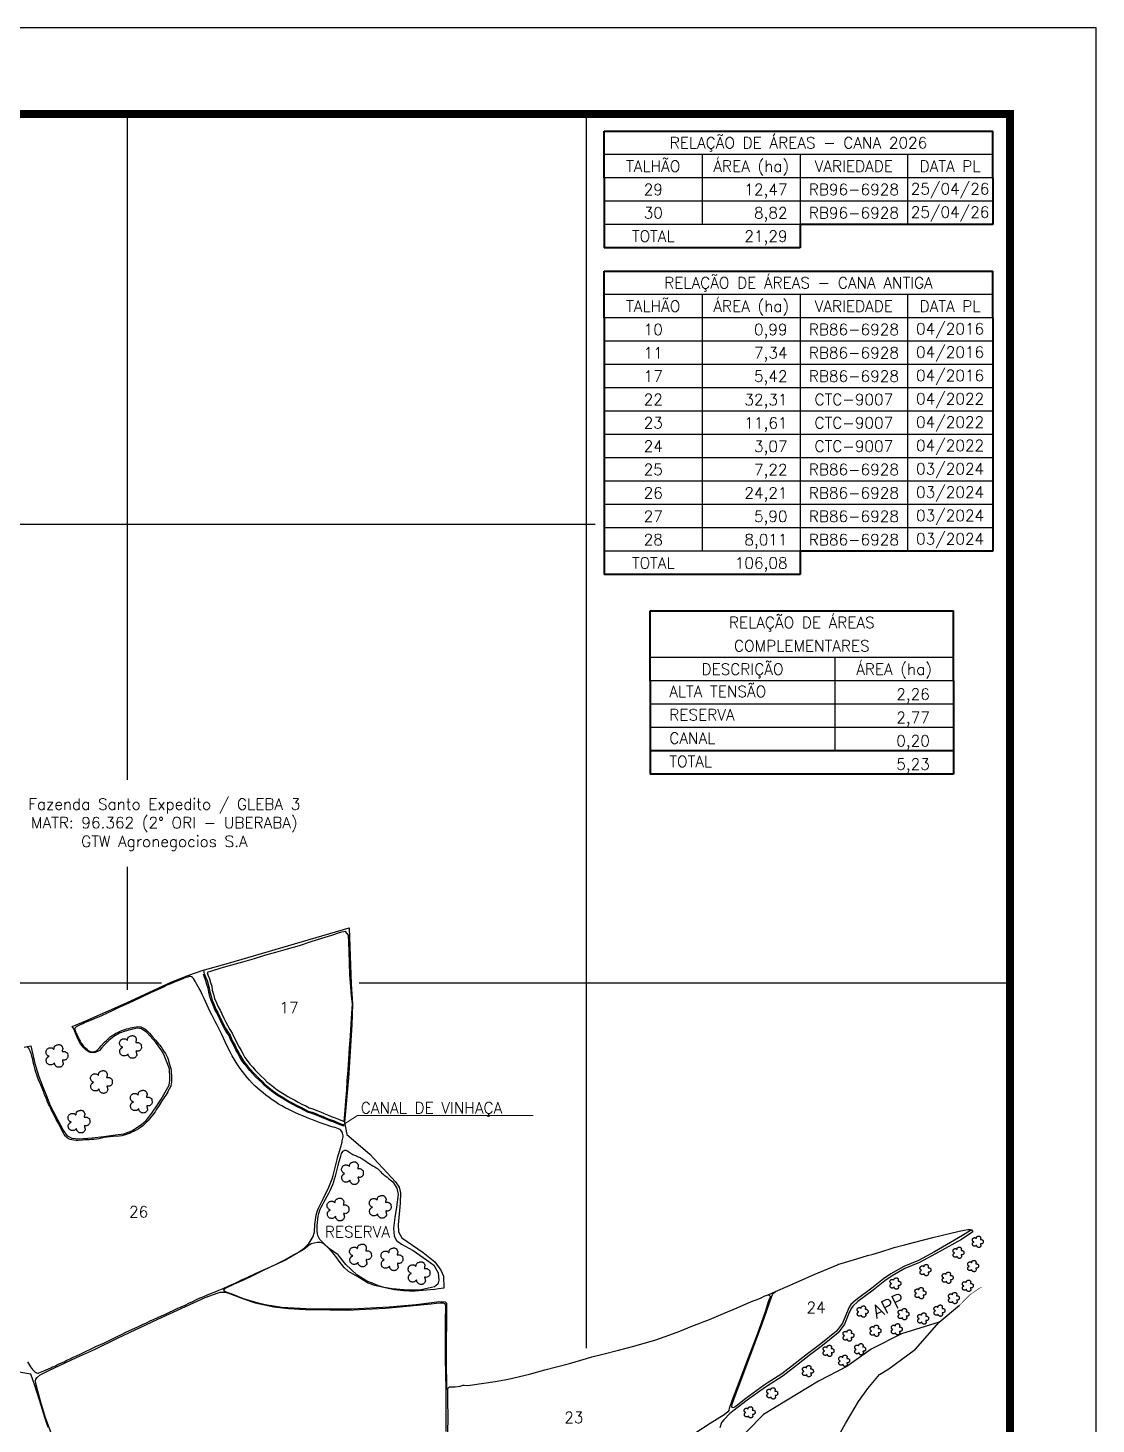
# Model space of a CAD drawing. Extents: x 736138 to 739288, y 7810010 to 7814465.
# Drawn here: x 737426 to 739288, y 7812031 to 7814465 of the extents above; entities that cross this region are included whole.
import ezdxf
from ezdxf.enums import TextEntityAlignment as Align

# ---------------------------------------------------------------- set-up
doc = ezdxf.new("R2010")
doc.units = 0
doc.header["$MEASUREMENT"] = 0
doc.linetypes.add('CONTINUO', pattern=[0])
doc.linetypes.add('LIN0', pattern=[0])
doc.layers.add('0114001129', color=1, linetype='Continuous', lineweight=25)
doc.layers.add('TEXTO_DIVERSOS', color=7, linetype='Continuous', lineweight=5)
for name, color, linetype in [('0114001129017', 5, 'Continuous'), ('0114001129022', 5, 'Continuous'), ('0114001129023', 5, 'Continuous'), ('0114001129024', 5, 'Continuous'), ('0114001129026', 5, 'Continuous'), ('_SIMBOLO ARVORE', 118, 'Continuous'), ('CANAL', 7, 'Continuous'), ('CURSOS DAGUA', 174, 'Continuous'), ('MARGEM', 7, 'CONTINUO'), ('MATO', 3, 'Continuous'), ('QUADRO_DE_AREAS_CANA_2023', 7, 'Continuous'), ('QUADRO_DE_AREAS_COMPLEMENTARES', 7, 'Continuous'), ('TEXTO CONFORNTANTES', 7, 'Continuous'), ('TEXTO_NUN_TAL', 7, 'Continuous')]:
    doc.layers.add(name, color=color, linetype=linetype)
doc.styles.add('ROMANS', font='romans')
doc.styles.add('Simplex', font='simplex.shx')

# ---------------------------------------------------------------- blocks, each defined once
blk = doc.blocks.new('mato')
at = {"layer": 'MATO', "color": 94, "linetype": 'CONTINUO'}
blk.add_lwpolyline([(734601.6, 7824194.7), (734600.8, 7824194.1), (734600, 7824193.3), (734599.1, 7824192.6), (734598, 7824192.3), (734596.9, 7824192.2), (734595.8, 7824192.2), (734594.9, 7824192.4), (734594.2, 7824192.7), (734593.5, 7824193.1), (734592.9, 7824193.6), (734592.3, 7824194.1), (734591.8, 7824194.7), (734591.5, 7824195.3), (734591.3, 7824195.9), (734591.2, 7824196.6), (734591, 7824197.5), (734591, 7824198.4), (734591, 7824199.3), (734591.2, 7824200), (734591.5, 7824200.5), (734591.9, 7824201), (734592.1, 7824201.5), (734592.4, 7824201.9), (734592.8, 7824202.3), (734594.2, 7824203.2), (734594.7, 7824203.6), (734594.5, 7824203.7), (734593.5, 7824204), (734593.1, 7824204.2), (734592.7, 7824204.5), (734592.3, 7824204.9), (734591.8, 7824205.6), (734591.3, 7824206.3), (734590.9, 7824207.1), (734590.7, 7824208), (734590.6, 7824208.8), (734590.7, 7824209.7), (734590.9, 7824210.7), (734591.3, 7824211.6), (734591.7, 7824212.4), (734592, 7824212.8), (734592.3, 7824213.1), (734592.7, 7824213.4), (734593.3, 7824213.8), (734593.9, 7824214.2), (734594.6, 7824214.5), (734595.3, 7824214.7), (734596, 7824214.8), (734596.6, 7824214.8), (734597.2, 7824214.8), (734597.8, 7824214.7), (734598.2, 7824214.6), (734598.7, 7824214.4), (734599.1, 7824214.3), (734599.5, 7824214), (734600, 7824213.4), (734600.5, 7824213), (734600.9, 7824212.8), (734601.1, 7824213.4), (734601.2, 7824214.2), (734601.3, 7824215.1), (734601.4, 7824215.5), (734601.5, 7824215.8), (734602, 7824216.5), (734602.3, 7824217), (734602.7, 7824217.4), (734603.2, 7824217.6), (734603.7, 7824217.8), (734604.3, 7824218), (734605.3, 7824218.4), (734605.8, 7824218.6), (734606.3, 7824218.7), (734606.9, 7824218.8), (734607.5, 7824218.8), (734608, 7824218.8), (734608.6, 7824218.7), (734609.1, 7824218.6), (734609.5, 7824218.4), (734610, 7824218.1), (734610.4, 7824217.9), (734610.7, 7824217.6), (734611, 7824217.2), (734611.3, 7824216.8), (734611.7, 7824216.3), (734611.9, 7824215.7), (734612.2, 7824215.1), (734612.4, 7824214.6), (734612.5, 7824214), (734612.5, 7824213.3), (734612.2, 7824212.1), (734611.9, 7824210.9), (734611.7, 7824210), (734612.4, 7824209.8), (734613.2, 7824209.9), (734614.1, 7824210), (734614.7, 7824209.9), (734615.4, 7824209.8), (734616, 7824209.5), (734616.6, 7824209.1), (734617.3, 7824208.6), (734617.8, 7824208.1), (734618.2, 7824207.9), (734618.6, 7824207.5), (734618.8, 7824207), (734619, 7824205.5), (734619.1, 7824203.9), (734619.1, 7824202.4), (734618.8, 7824201.5), (734618.4, 7824200.9), (734618, 7824200.3), (734617.5, 7824199.8), (734617, 7824199.3), (734616.5, 7824199), (734615.7, 7824198.7), (734614.9, 7824198.5), (734614.1, 7824198.3), (734613.3, 7824198.6), (734612.6, 7824198.7), (734612.1, 7824198.5), (734612.3, 7824197.3), (734613.2, 7824194.3), (734613.1, 7824193.5), (734613, 7824192.9), (734612.3, 7824191.8), (734611.9, 7824191.2), (734611.4, 7824190.7), (734611, 7824190.3), (734610.6, 7824189.9), (734610.1, 7824189.6), (734609.5, 7824189.4), (734608.8, 7824189.2), (734608.2, 7824189.2), (734607.5, 7824189.1), (734606.8, 7824189.2), (734605.7, 7824189.3), (734605.3, 7824189.5), (734604.8, 7824189.7), (734604.2, 7824190.1), (734603.7, 7824190.7), (734603.2, 7824191.3), (734602.7, 7824191.7), (734602.3, 7824192.2), (734602, 7824192.7), (734601.9, 7824194.3), (734601.7, 7824195)], dxfattribs=at)

msp = doc.modelspace()

# ---------------------------------------------------------------- linework, layer by layer
at = {"color": 8}
for p, q in [((737600, 7813153.9), (737600, 7814315.2)), ((738400, 7812162.8), (738400, 7814315.2)), ((736287.8, 7813600), (738414.8, 7813600)), ((737600, 7812787.9), (737600, 7813002.6)), ((736980.2, 7812800), (737659.1, 7812800)), ((738003.6, 7812800), (739137.8, 7812800))]:
    msp.add_line(p, q, dxfattribs=at)
at = {"layer": '0114001129', "linetype": 'CONTINUO', "lineweight": -3}
for points in [[(737420, 7812688), (737431.6, 7812690.4), (737438.4, 7812659.2), (737440, 7812653.4), (737445.3, 7812636.6), (737452.5, 7812618.8), (737458.5, 7812603.1), (737465, 7812586.2), (737477.9, 7812561.6), (737487.8, 7812542.9), (737494.2, 7812534.1), (737503.1, 7812528.9), (737515.4, 7812527.8), (737538.4, 7812529.9), (737558.5, 7812532.1), (737578.9, 7812534.7), (737593.5, 7812536.6), (737607.3, 7812542), (737624.4, 7812552.8), (737632.3, 7812560.2), (737642.5, 7812572.7), (737652.4, 7812587.3), (737658.5, 7812597.3), (737672.5, 7812621.8), (737673.4, 7812630), (737673.5, 7812634.2), (737672.9, 7812650), (737667.7, 7812663.3), (737663.3, 7812674.8), (737658.8, 7812683.3), (737649.1, 7812695.9), (737633.3, 7812713.7), (737624, 7812719.8), (737616.5, 7812720.8), (737604.4, 7812718.3), (737595.9, 7812715.8), (737585.9, 7812712.1), (737576.2, 7812706.3), (737567.4, 7812699.5), (737559.4, 7812691.2), (737554.7, 7812686), (737550.9, 7812682.3), (737548.7, 7812680.7), (737543.7, 7812678.4), (737541, 7812677.9), (737535.4, 7812678.3), (737532.8, 7812679.3), (737528.1, 7812682.6), (737523.8, 7812686.6), (737517.7, 7812693.9), (737513.1, 7812702.2), (737509, 7812712.4), (737506.1, 7812719.8), (737503.5, 7812723.7), (737527.3, 7812733.6), (737598.1, 7812765.1), (737677, 7812801.7), (737707, 7812813.2), (737730, 7812821.6), (737776, 7812834.5), (737986.1, 7812895.8), (737989.9, 7812797.8), (737992.2, 7812763.5), (737990.9, 7812726.6), (737985.1, 7812634.3), (737978.3, 7812556.8), (737982, 7812535.6), (738022.2, 7812501.5), (738067.1, 7812453.2), (738073.2, 7812443.7), (738075.9, 7812433.6), (738075.2, 7812415.9), (738071.8, 7812377.9), (738072, 7812365.7), (738077.7, 7812355.6), (738115.4, 7812329.6), (738135.4, 7812313.8), (738146.2, 7812299), (738150.4, 7812288.8), (738151.3, 7812267.8), (738141.9, 7812266.7), (738135.3, 7812265.5), (738127.3, 7812264.5), (738114.7, 7812263.4), (738101.3, 7812262.4), (738091.3, 7812262.3), (738081, 7812262.8), (738065.2, 7812264.7), (738049.1, 7812268.3), (738031, 7812272.4), (738019.2, 7812276.5), (738001.2, 7812287.3), (737985.1, 7812296.9), (737977.5, 7812303.5), (737970.2, 7812312.5), (737962.8, 7812322.9), (737957.4, 7812329.8), (737948.7, 7812338.6), (737943.6, 7812343.3), (737940.2, 7812346.1), (737935, 7812347.4), (737930.3, 7812347.3), (737920.2, 7812344.8), (737915.9, 7812342.1), (737907, 7812335.2), (737902.9, 7812332.5), (737890, 7812325), (737874, 7812316), (737856.1, 7812307.5), (737837.7, 7812298.8), (737815.2, 7812288.1), (737803.2, 7812282.4), (737785.7, 7812274.3), (737770, 7812267.3), (737767.2, 7812264.2), (737771.3, 7812261.5), (737781.7, 7812257.7), (737801.4, 7812249.7), (737821.4, 7812243.9), (737839.7, 7812239.1), (737869.1, 7812234.5), (737921.8, 7812231.8), (737990.3, 7812231.3), (738055.9, 7812234.8), (738102.9, 7812239.4), (738143.7, 7812244.1), (738153.5, 7812243.5), (738155.5, 7812241.7), (738155.3, 7812141.6), (738156, 7812093.7), (738156, 7812091.4), (738158.4, 7812093), (738159, 7812094.1), (738161.3, 7812095.3), (738171, 7812095.6), (738179.6, 7812096.5), (738184.8, 7812098.2), (738186.6, 7812098.3), (738191.9, 7812097.6), (738197.3, 7812098.2), (738240.6, 7812104.8), (738263.4, 7812108.9), (738300.2, 7812117.4), (738327.2, 7812125), (738370, 7812136.5), (738400, 7812144.9), (738408.8, 7812147.6), (738428, 7812152.7), (738455.8, 7812159.6), (738482.5, 7812166.5), (738520.8, 7812177.4), (738544.9, 7812186), (738562.4, 7812192.7), (738583.5, 7812201.2), (738613.9, 7812213.1), (738638.8, 7812223.2), (738662.1, 7812233.3), (738679, 7812240.8), (738690.5, 7812245.7), (738697.2, 7812248), (738703.9, 7812251), (738710.8, 7812254), (738712.9, 7812254.9), (738714.8, 7812255.6), (738716.1, 7812256.1), (738729.4, 7812262), (738750.9, 7812270.9), (738796.4, 7812291.4), (738836.9, 7812308.4), (738839.1, 7812309.4), (738843.7, 7812310.5), (738855, 7812314.1), (738870.7, 7812319), (738889.6, 7812324.6), (738899.2, 7812326.8), (738910.8, 7812330.6), (738935.9, 7812338.5), (738953.8, 7812343.4), (739003.5, 7812355.9), (739032.6, 7812363.1), (739049.1, 7812366.9), (739057.8, 7812368.9), (739064.6, 7812370.1), (739068.2, 7812370), (739070.7, 7812369.6), (739073, 7812365.6), (739071.5, 7812364.4), (739053, 7812352.7), (739008.1, 7812327.5), (738980.2, 7812312.4), (738954.6, 7812301.7), (738932.5, 7812289.2), (738919.5, 7812280.4), (738899.5, 7812264.3), (738872.4, 7812244.1), (738863.7, 7812236.2), (738860.8, 7812232.2), (738856.3, 7812222.1), (738849.6, 7812204.6), (738838.1, 7812189.6), (738810.8, 7812167.4), (738787.6, 7812150.1), (738765.9, 7812132.9), (738742.5, 7812114.9), (738711.7, 7812095.1), (738679.7, 7812072.1), (738649.8, 7812048.8), (738639.3, 7812038.3), (738635.2, 7812033.3), (738632, 7812024.1)], [(737461.8, 7812024.5), (737456.1, 7812040.3), (737446.9, 7812070.4), (737437.8, 7812099.6), (737431.4, 7812117.6), (737382.9, 7812125.6)]]:
    msp.add_lwpolyline(points, dxfattribs=at)
at = {"layer": '0114001129017'}
msp.add_lwpolyline([(737987.4, 7812813.8), (737986.6, 7812834.7), (737985.9, 7812853.9), (737985.4, 7812870.9), (737984.9, 7812883.1), (737979.5, 7812889.5), (737970.2, 7812888), (737955.4, 7812882.8), (737937.8, 7812877.4), (737919.2, 7812871.6), (737898.9, 7812864.8), (737878.2, 7812858.8), (737857.5, 7812852.7), (737840.2, 7812848), (737820.5, 7812842.1), (737800.3, 7812836.2), (737781.1, 7812830.8), (737762.8, 7812825.4), (737746.3, 7812820.4), (737738.5, 7812818), (737739.9, 7812813.9), (737742.6, 7812807.3), (737744.5, 7812800.9), (737746.6, 7812794), (737747.6, 7812787.1), (737749.5, 7812780.1), (737751.7, 7812773), (737754.7, 7812765.4), (737757.8, 7812758.2), (737761.4, 7812752.3), (737764.3, 7812745.7), (737767.6, 7812738.7), (737771, 7812731.7), (737774.5, 7812725.1), (737778.2, 7812718.9), (737782.5, 7812712.3), (737785.1, 7812706), (737787.9, 7812700.7), (737791.2, 7812694.4), (737794.2, 7812687.9), (737797.8, 7812682.2), (737800.7, 7812676.7), (737804.6, 7812670.1), (737808.5, 7812664.4), (737813.2, 7812658.5), (737818.2, 7812652.9), (737822.6, 7812647.8), (737827.6, 7812642.5), (737832.9, 7812637.5), (737838.1, 7812632.9), (737842.9, 7812627.6), (737848.9, 7812622.8), (737854.9, 7812617.9), (737860.9, 7812613.4), (737866.9, 7812609.4), (737872.7, 7812605.8), (737879, 7812602), (737884.7, 7812598.8), (737891.2, 7812595.4), (737897.5, 7812591.9), (737903.9, 7812588.7), (737910.5, 7812585.4), (737916.4, 7812582.2), (737923, 7812580.2), (737930.1, 7812577.7), (737936, 7812575.1), (737942.6, 7812572.4), (737948.4, 7812569.8), (737954.9, 7812567.2), (737961.8, 7812564.9), (737967.6, 7812562.2), (737977.5, 7812558.3), (737979.1, 7812577.2), (737980.6, 7812594.3), (737982, 7812612.9), (737982.8, 7812629.4), (737984.2, 7812647.6), (737985.7, 7812666.9), (737987, 7812686.9), (737988.2, 7812707.4), (737989.7, 7812728.3), (737991, 7812747.3), (737991.8, 7812762.8), (737990.5, 7812776.6), (737988.8, 7812793.5)], close=True, dxfattribs=at)
at = {"layer": '0114001129022', "elevation": 606.5}
msp.add_lwpolyline([(737466.8, 7812015.1), (737456.8, 7812041.6), (737448.8, 7812068.7), (737443.7, 7812087.8), (737439.9, 7812101.6), (737439.3, 7812105.9), (737440.2, 7812109.2), (737442.2, 7812112.1), (737447.8, 7812116.3), (737462.8, 7812123.8), (737510.8, 7812146.6), (737542.2, 7812160.8), (737582.6, 7812180.3), (737652.8, 7812213.3), (737735.3, 7812251.1), (737750, 7812256.7), (737758, 7812259.7), (737761.5, 7812260.6), (737764, 7812260.8), (737766.4, 7812260.9), (737770.6, 7812260.6), (737777.5, 7812258.4), (737800.1, 7812249.3), (737822.5, 7812242.2), (737854.7, 7812235.3), (737880.4, 7812232.1), (737909.4, 7812230.2), (737952.8, 7812229.7), (737983, 7812229.4), (738003.9, 7812230.2), (738049.6, 7812232.7), (738129, 7812240.4), (738137.9, 7812241.3), (738145.1, 7812242), (738150, 7812242.2), (738152.4, 7812240.6), (738153.5, 7812238.9), (738153.8, 7812237.4), (738154.1, 7812233.4), (738153.9, 7812230), (738153.7, 7812217.2), (738153.5, 7812144.7), (738154.7, 7812092), (738154.6, 7812017.9)], dxfattribs=at)
at = {"layer": '0114001129023', "elevation": 598.5}
msp.add_lwpolyline([(738158, 7812013.1), (738158.5, 7812044.7), (738158.2, 7812069), (738158.1, 7812088.2), (738158.4, 7812093), (738159, 7812094.1), (738161.3, 7812095.3), (738171, 7812095.6), (738179.6, 7812096.5), (738184.8, 7812098.2), (738186.6, 7812098.3), (738191.9, 7812097.6), (738197.3, 7812098.2), (738240.6, 7812104.8), (738263.4, 7812108.9), (738300.2, 7812117.4), (738327.2, 7812125), (738370, 7812136.5), (738400, 7812144.9), (738408.8, 7812147.6), (738428, 7812152.7), (738455.8, 7812159.6), (738482.5, 7812166.5), (738520.8, 7812177.4), (738544.9, 7812186), (738562.4, 7812192.7), (738583.5, 7812201.2), (738613.9, 7812213.1), (738638.8, 7812223.2), (738662.1, 7812233.3), (738679, 7812240.8), (738690.5, 7812245.7), (738697.2, 7812248), (738703.9, 7812251), (738710.8, 7812254), (738712.9, 7812254.9), (738714.8, 7812255.6), (738716.1, 7812256.1), (738717.4, 7812255.9), (738718.9, 7812254.9), (738719.6, 7812253.8), (738719.6, 7812252), (738717.2, 7812245.7), (738710.9, 7812226.1), (738697.1, 7812187.1), (738681.6, 7812146), (738665.3, 7812103.2), (738652.9, 7812071.4), (738648.5, 7812058), (738647.6, 7812054.5), (738645.9, 7812051.7), (738639.9, 7812046.9), (738615.3, 7812031.5), (738590.4, 7812015.5)], dxfattribs=at)
at = {"layer": '0114001129024', "elevation": 595.6}
msp.add_lwpolyline([(739070.7, 7812369.6), (739068.8, 7812368.2), (739054.9, 7812359.2), (739006.1, 7812331), (738978.5, 7812316), (738952.8, 7812305.3), (738930.4, 7812292.6), (738917.1, 7812283.6), (738897.1, 7812267.5), (738869.8, 7812247.2), (738860.7, 7812238.9), (738857.3, 7812234.2), (738852.6, 7812223.6), (738846.1, 7812206.6), (738835.2, 7812192.4), (738808.3, 7812170.6), (738785.1, 7812153.2), (738763.4, 7812136.1), (738740.2, 7812118.1), (738714.9, 7812102.1), (738709.4, 7812098.3), (738677.3, 7812075.3), (738660.6, 7812061.9), (738658.3, 7812060.2), (738656.4, 7812059.4), (738655, 7812059.2), (738653.1, 7812060.2), (738653.1, 7812062.8), (738653.4, 7812064.4), (738654.1, 7812066.8), (738656.3, 7812073.7), (738682.4, 7812143.1), (738706.5, 7812207.1), (738722.3, 7812251.9), (738724, 7812256.3), (738725.5, 7812259.1), (738729.4, 7812262), (738750.9, 7812270.9), (738796.4, 7812291.4), (738836.9, 7812308.4), (738839.1, 7812309.4), (738843.7, 7812310.5), (738855, 7812314.1), (738870.7, 7812319), (738889.6, 7812324.6), (738899.2, 7812326.8), (738910.8, 7812330.6), (738935.9, 7812338.5), (738953.8, 7812343.4), (739003.5, 7812355.9), (739032.6, 7812363.1), (739049.1, 7812366.9), (739057.8, 7812368.9), (739064.6, 7812370.1), (739068.2, 7812370)], close=True, dxfattribs=at)
at = {"layer": '0114001129026', "elevation": 596.9}
msp.add_lwpolyline([(737425.5, 7812139.2), (737427.2, 7812136.1), (737428.8, 7812133.3), (737430.6, 7812130.6), (737432.6, 7812128), (737434.6, 7812125.5), (737436.7, 7812123.5), (737438.5, 7812121.8), (737440.2, 7812120.4), (737441.3, 7812119.7), (737443.4, 7812119.2), (737444.5, 7812119.6), (737445.4, 7812119.9), (737448.3, 7812121.2), (737451, 7812122.2), (737454.3, 7812123.4), (737458.2, 7812125), (737462.3, 7812127), (737466.2, 7812128.8), (737469.4, 7812130.3), (737471.6, 7812131.3), (737474.3, 7812132.3), (737477.4, 7812134.1), (737480.8, 7812135.6), (737484.9, 7812137.5), (737489.3, 7812139.3), (737494.1, 7812142), (737499.7, 7812144.6), (737505.4, 7812147.2), (737511.2, 7812149.8), (737517.5, 7812152.7), (737524.3, 7812156), (737538.7, 7812162.9), (737545.7, 7812166.2), (737559.5, 7812172.5), (737567, 7812176), (737574.6, 7812179.6), (737582.1, 7812183.4), (737589.7, 7812187), (737597.1, 7812190.6), (737618.9, 7812200.8), (737626, 7812204.1), (737632.9, 7812207.2), (737639.6, 7812210.4), (737646.2, 7812213.5), (737652.6, 7812216.6), (737659.2, 7812219.6), (737666, 7812222.5), (737672.8, 7812225.7), (737679.7, 7812228.9), (737686.5, 7812231.9), (737693.3, 7812235.1), (737700.1, 7812238.2), (737706.9, 7812241.2), (737713.6, 7812244.3), (737720.2, 7812247.6), (737726.6, 7812250.5), (737732.9, 7812253.3), (737739.4, 7812256), (737746, 7812258.8), (737752.8, 7812261.5), (737759.3, 7812264.1), (737765.3, 7812266.7), (737776.2, 7812271.5), (737781.6, 7812274), (737787.4, 7812276.6), (737793.1, 7812279.2), (737798.7, 7812281.9), (737804.4, 7812284.7), (737810.5, 7812287.5), (737823.1, 7812293.1), (737829.5, 7812296), (737835.7, 7812298.9), (737847.7, 7812304.4), (737860, 7812310.2), (737866.1, 7812313.1), (737872, 7812316.1), (737877.9, 7812319.2), (737889.4, 7812325.5), (737894.9, 7812328.6), (737900.1, 7812331.9), (737904.8, 7812335.2), (737908.9, 7812338.7), (737912.6, 7812342.3), (737915.6, 7812345.7), (737918.2, 7812348.9), (737920, 7812351.9), (737921.8, 7812354.7), (737923.3, 7812357.9), (737924.6, 7812361.6), (737925.5, 7812365.6), (737925.9, 7812369.8), (737926.1, 7812374.1), (737926.4, 7812378.5), (737926.8, 7812382.9), (737927.3, 7812387), (737927.9, 7812391), (737928.7, 7812395.1), (737929.9, 7812399), (737931.2, 7812402.9), (737932.9, 7812407), (737936.8, 7812415.3), (737939.2, 7812419.8), (737941.4, 7812424.8), (737946.5, 7812435.4), (737949.3, 7812441.1), (737951.9, 7812446.9), (737954.4, 7812452.5), (737956.4, 7812458.1), (737958.3, 7812463.8), (737962.4, 7812480.1), (737965.1, 7812491.8), (737966.5, 7812497.4), (737968, 7812502.6), (737971.2, 7812512.1), (737972.2, 7812515.6), (737972.8, 7812518), (737972.9, 7812518.1), (737973.7, 7812522.4), (737974.2, 7812524.5), (737974.8, 7812526.7), (737975.3, 7812529), (737975.5, 7812531.3), (737975.5, 7812533.5), (737975.4, 7812535.7), (737974.8, 7812537.8), (737974, 7812539.6), (737973, 7812541.2), (737971.6, 7812542.9), (737969.7, 7812544.4), (737967.3, 7812545.7), (737964.6, 7812546.7), (737961.6, 7812547.6), (737958.1, 7812548.6), (737954.4, 7812549.8), (737945.8, 7812552.7), (737940.9, 7812554.3), (737935.5, 7812556.1), (737929.8, 7812558.1), (737923.9, 7812560.3), (737917.8, 7812562.8), (737911.6, 7812565.3), (737905.3, 7812568), (737899.1, 7812570.7), (737892.9, 7812573.5), (737886.8, 7812576.3), (737880.8, 7812579.1), (737874.8, 7812582.2), (737869, 7812585.3), (737863.2, 7812588.7), (737857.5, 7812592.4), (737851.9, 7812596.3), (737846.5, 7812600.2), (737841.2, 7812604.2), (737836.2, 7812608.2), (737831.3, 7812612.2), (737826.6, 7812616.4), (737821.9, 7812620.7), (737817.3, 7812625.3), (737812.7, 7812630.1), (737808.5, 7812635.1), (737804.4, 7812640.1), (737800.3, 7812645.2), (737796.4, 7812650.5), (737792.6, 7812655.8), (737789.2, 7812661.4), (737782.5, 7812672.9), (737779.3, 7812678.7), (737773.2, 7812690.8), (737770.2, 7812697.1), (737764.4, 7812709.7), (737761.5, 7812715.7), (737758.5, 7812721.4), (737755.6, 7812727.1), (737752.7, 7812732.8), (737749.8, 7812738.5), (737747, 7812744.2), (737744.2, 7812749.7), (737735.9, 7812767.7), (737733, 7812773.8), (737730.2, 7812779.8), (737727.5, 7812785.4), (737725, 7812790.1), (737722.4, 7812794.2), (737720.2, 7812798.1), (737718.2, 7812801.7), (737716.4, 7812804.9), (737714.6, 7812807.7), (737713.2, 7812809.4), (737711.6, 7812810.5), (737709.7, 7812811.1), (737707.5, 7812811.1), (737704.8, 7812810.2), (737701.4, 7812809.1), (737697.3, 7812807.7), (737693.2, 7812806.1), (737688.7, 7812804.2), (737678.9, 7812800.1), (737673.7, 7812797.9), (737668.7, 7812795.7), (737663.7, 7812793.3), (737658.3, 7812790.9), (737652.4, 7812788.1), (737640.2, 7812782.5), (737634, 7812779.6), (737627.8, 7812776.8), (737621.7, 7812774), (737609.5, 7812768.2), (737597.2, 7812762.4), (737585, 7812757), (737572.2, 7812750.8), (737565.7, 7812747.8), (737553.3, 7812742.2), (737547.3, 7812739.7), (737541.6, 7812737.3), (737536.3, 7812735.1), (737531.8, 7812733.2), (737528, 7812731.5), (737525, 7812730.2), (737522, 7812728.7), (737518.7, 7812727.1), (737512.8, 7812724.5), (737510.8, 7812723.5), (737509.6, 7812722.5), (737508.9, 7812721.6), (737508.3, 7812720.6), (737508.2, 7812719.8), (737508.1, 7812718.5), (737508.5, 7812717), (737509.1, 7812715.1), (737510.1, 7812712.8), (737511.3, 7812710.3), (737512.9, 7812707.3), (737514.4, 7812704.3), (737515.9, 7812701.2), (737517.4, 7812698.1), (737519.2, 7812695.1), (737521.2, 7812692.2), (737523.4, 7812689.4), (737528.2, 7812684.9), (737530.4, 7812682.9), (737532.6, 7812681.5), (737534.8, 7812680.5), (737537.1, 7812680), (737539.5, 7812680), (737542.1, 7812680.2), (737544.5, 7812680.9), (737546.8, 7812682.6), (737549.1, 7812685), (737551.4, 7812687.5), (737553.9, 7812690.2), (737559.8, 7812696.4), (737563.2, 7812699.6), (737566.6, 7812702.7), (737569.9, 7812705.6), (737573.2, 7812708.1), (737576.6, 7812710.1), (737579.7, 7812712.1), (737582.8, 7812713.7), (737585.7, 7812715.1), (737588.7, 7812716.5), (737591.8, 7812717.7), (737595.1, 7812718.8), (737598.4, 7812719.9), (737601.9, 7812720.7), (737605.2, 7812721.5), (737608.4, 7812722.3), (737611.6, 7812723), (737614.8, 7812723.4), (737618, 7812723.7), (737620.6, 7812723.6), (737622.9, 7812723.2), (737625.5, 7812722.3), (737628.1, 7812721), (737630.5, 7812719.4), (737632.9, 7812717.3), (737635.5, 7812715), (737638.1, 7812712.3), (737640.8, 7812709.3), (737643.4, 7812706), (737648.7, 7812699.9), (737651.5, 7812696.8), (737654, 7812693.8), (737656.3, 7812691.1), (737657.9, 7812689), (737659.6, 7812686.6), (737661.7, 7812683.5), (737664, 7812680), (737666.1, 7812676.6), (737668, 7812673.2), (737669.6, 7812669.9), (737671, 7812666.7), (737671.6, 7812664.2), (737672.7, 7812659.9), (737674.5, 7812654), (737675.3, 7812650.5), (737675.8, 7812646.9), (737676.1, 7812642.9), (737676.4, 7812638.9), (737676.6, 7812634.8), (737676.6, 7812630.9), (737676.5, 7812627.3), (737676.2, 7812623.9), (737675.3, 7812620.7), (737674.1, 7812617.8), (737672.7, 7812615.1), (737671.3, 7812612.6), (737669.9, 7812610.1), (737666.4, 7812604.4), (737664.4, 7812601.5), (737662.5, 7812598.6), (737660.7, 7812595.9), (737658.9, 7812593.1), (737655.4, 7812587.3), (737653.6, 7812584.4), (737651.8, 7812581.4), (737649.8, 7812578.3), (737647.8, 7812575.2), (737645.6, 7812572.1), (737643.2, 7812569), (737640.7, 7812565.8), (737638.2, 7812562.7), (737635.6, 7812559.8), (737633, 7812556.9), (737629.7, 7812553.7), (737626.3, 7812550.6), (737622.6, 7812547.8), (737618.8, 7812545.2), (737615, 7812543), (737611.3, 7812541.1), (737607.7, 7812539.4), (737604.3, 7812537.9), (737601, 7812536.6), (737597.8, 7812535.5), (737594.1, 7812534.3), (737589.8, 7812533.4), (737585.1, 7812532.8), (737574.7, 7812532), (737569.4, 7812531.7), (737564.2, 7812531.2), (737559.3, 7812530.3), (737554.6, 7812529), (737550, 7812528), (737545.7, 7812527.2), (737541.3, 7812526.8), (737537.1, 7812526.6), (737533.1, 7812526.4), (737529.2, 7812526.3), (737525.4, 7812526), (737521.4, 7812525.5), (737513.9, 7812525.2), (737510.2, 7812525.2), (737506.6, 7812525.4), (737503.1, 7812526), (737499.9, 7812526.8), (737496.8, 7812528.1), (737494.1, 7812530.1), (737491.6, 7812532.6), (737489.4, 7812535.7), (737487.5, 7812539), (737483.8, 7812546.4), (737481.9, 7812550.2), (737480, 7812554), (737475.8, 7812561.8), (737473.7, 7812565.8), (737471.7, 7812569.7), (737469.9, 7812573.1), (737468.6, 7812576.2), (737467.1, 7812579.1), (737465.5, 7812582.3), (737463.7, 7812585.3), (737462.3, 7812588.4), (737460.7, 7812592), (737459, 7812596), (737457.3, 7812600.4), (737455.5, 7812604.9), (737453.9, 7812609.3), (737452.1, 7812613.6), (737448.6, 7812622.4), (737446.6, 7812626.7), (737444.8, 7812630.9), (737443.1, 7812635.3), (737441.6, 7812639.7), (737440.2, 7812644.1), (737438.9, 7812648.6), (737437.6, 7812653), (737436.5, 7812657.5), (737435.6, 7812661.9), (737434.8, 7812666.1), (737433.8, 7812670.1), (737431.9, 7812677), (737430.8, 7812679.8), (737429.8, 7812682.1), (737428.6, 7812684.4), (737427.7, 7812686), (737426.6, 7812686.7), (737425.5, 7812687.2)], dxfattribs=at)
at = {"layer": 'CANAL'}
msp.add_lwpolyline([(737734.3, 7812814.9), (737732.9, 7812822.4)], dxfattribs=at)
for points in [[(737734.3, 7812814.9), (737735.9, 7812810.5), (737738.5, 7812804), (737740.3, 7812797.7), (737742.3, 7812791.1), (737743.4, 7812784.2), (737745.4, 7812777), (737747.5, 7812769.6), (737750.7, 7812761.9), (737753.9, 7812754.4), (737757.5, 7812748.5), (737760.3, 7812742.1), (737763.6, 7812735), (737767.1, 7812727.8), (737770.7, 7812721.2), (737774.5, 7812714.8), (737778.6, 7812708.5), (737781.1, 7812702.3), (737784, 7812696.8), (737787.3, 7812690.6), (737790.3, 7812684), (737794, 7812678.2), (737796.9, 7812672.7), (737800.8, 7812665.9), (737805, 7812660), (737809.8, 7812654), (737814.8, 7812648.2), (737819.3, 7812643), (737824.5, 7812637.7), (737829.9, 7812632.5), (737834.9, 7812628), (737839.8, 7812622.7), (737846, 7812617.7), (737852.1, 7812612.7), (737858.3, 7812608.1), (737864.4, 7812604), (737870.3, 7812600.4), (737876.6, 7812596.6), (737882.4, 7812593.3), (737889, 7812589.9), (737895.3, 7812586.4), (737901.8, 7812583.1), (737908.3, 7812579.9), (737914.5, 7812576.5), (737921.5, 7812574.3), (737928.3, 7812572), (737934.1, 7812569.4), (737940.7, 7812566.7), (737946.6, 7812564.1), (737953.2, 7812561.5), (737960, 7812559.2), (737965.7, 7812556.5), (737976.5, 7812552.3), (737976.2, 7812550.3), (737964.9, 7812554.6), (737959.2, 7812557.3), (737952.5, 7812559.6), (737945.8, 7812562.3), (737939.9, 7812564.9), (737933.3, 7812567.6), (737927.6, 7812570.1), (737920.9, 7812572.4), (737913.7, 7812574.6), (737907.4, 7812578.1), (737900.9, 7812581.3), (737894.4, 7812584.6), (737888.1, 7812588.1), (737881.5, 7812591.5), (737875.6, 7812594.8), (737869.2, 7812598.7), (737863.3, 7812602.3), (737857.1, 7812606.4), (737850.9, 7812611.1), (737844.7, 7812616.1), (737838.4, 7812621.2), (737833.5, 7812626.6), (737828.5, 7812631), (737823.1, 7812636.2), (737817.8, 7812641.7), (737813.3, 7812646.9), (737808.2, 7812652.7), (737803.4, 7812658.8), (737799.2, 7812664.8), (737795.1, 7812671.8), (737792.3, 7812677.2), (737788.6, 7812683), (737785.5, 7812689.7), (737782.3, 7812695.9), (737779.3, 7812701.5), (737776.8, 7812707.5), (737772.8, 7812713.7), (737769, 7812720.2), (737765.3, 7812726.9), (737761.8, 7812734.1), (737758.4, 7812741.2), (737755.7, 7812747.6), (737752.2, 7812753.5), (737748.9, 7812761.1), (737745.7, 7812769), (737743.4, 7812776.4), (737741.4, 7812783.8), (737740.4, 7812790.7), (737738.4, 7812797.1), (737736.6, 7812803.3), (737734, 7812809.8), (737732.4, 7812814.4)], [(737913.7, 7812574.6), (737907.4, 7812578.1), (737900.9, 7812581.3), (737894.4, 7812584.6), (737888.1, 7812588.1), (737881.5, 7812591.5), (737875.6, 7812594.8), (737869.2, 7812598.7), (737863.3, 7812602.3), (737857.1, 7812606.4), (737850.9, 7812611.1), (737844.7, 7812616.1), (737838.4, 7812621.2), (737833.5, 7812626.6), (737828.5, 7812631), (737823.1, 7812636.2), (737817.8, 7812641.7), (737813.3, 7812646.9), (737808.2, 7812652.7), (737803.4, 7812658.8), (737799.2, 7812664.8), (737795.1, 7812671.8), (737792.3, 7812677.2), (737788.6, 7812683), (737785.5, 7812689.7), (737782.3, 7812695.9), (737779.3, 7812701.5), (737776.8, 7812707.5), (737772.8, 7812713.7), (737769, 7812720.2), (737765.3, 7812726.9), (737761.8, 7812734.1), (737758.4, 7812741.2), (737755.7, 7812747.6), (737752.2, 7812753.5), (737748.9, 7812761.1), (737745.7, 7812769), (737743.4, 7812776.4), (737741.4, 7812783.8), (737740.4, 7812790.7), (737738.4, 7812797.1), (737736.6, 7812803.3), (737734, 7812809.8), (737732.4, 7812814.4), (737734.3, 7812814.9), (737735.9, 7812810.5), (737738.5, 7812804), (737740.3, 7812797.7), (737742.3, 7812791.1), (737743.4, 7812784.2), (737745.4, 7812777), (737747.5, 7812769.6), (737750.7, 7812761.9), (737753.9, 7812754.4), (737757.5, 7812748.5), (737760.3, 7812742.1), (737763.6, 7812735), (737767.1, 7812727.8), (737770.7, 7812721.2), (737774.5, 7812714.8), (737778.6, 7812708.5), (737781.1, 7812702.3), (737784, 7812696.8), (737787.3, 7812690.6), (737790.3, 7812684), (737794, 7812678.2), (737796.9, 7812672.7), (737800.8, 7812665.9), (737805, 7812660), (737809.8, 7812654), (737814.8, 7812648.2), (737819.3, 7812643), (737824.5, 7812637.7), (737829.9, 7812632.5), (737834.9, 7812628), (737839.8, 7812622.7), (737846, 7812617.7), (737852.1, 7812612.7), (737858.3, 7812608.1), (737864.4, 7812604), (737870.3, 7812600.4), (737876.6, 7812596.6), (737882.4, 7812593.3), (737889, 7812589.9), (737895.3, 7812586.4), (737901.8, 7812583.1), (737908.3, 7812579.9), (737914.5, 7812576.5), (737921.5, 7812574.3), (737928.3, 7812572), (737934.1, 7812569.4), (737940.7, 7812566.7), (737946.6, 7812564.1), (737953.2, 7812561.5), (737960, 7812559.2), (737965.7, 7812556.5), (737976.5, 7812552.3), (737976.2, 7812550.3), (737964.9, 7812554.6), (737959.2, 7812557.3), (737952.5, 7812559.6), (737945.8, 7812562.3), (737939.9, 7812564.9), (737933.3, 7812567.6), (737927.6, 7812570.1), (737920.9, 7812572.4)]]:
    msp.add_lwpolyline(points, close=True, dxfattribs=at)
at = {"layer": 'CURSOS DAGUA', "linetype": 'CONTINUO', "const_width": 1}
msp.add_lwpolyline([(739049.9, 7812237.9), (739067.5, 7812255.7), (739084.1, 7812267.3), (739088.4, 7812269.5)], dxfattribs=at)
at = {"layer": 'CURSOS DAGUA', "linetype": 'CONTINUO'}
for points in [[(739014.2, 7812208.5), (739049.9, 7812237.9)], [(738749, 7811877.8), (738787.9, 7811930.5), (738809.4, 7811959.6), (738834.4, 7812001.3), (738851.2, 7812031.6), (738873.5, 7812070.1), (738889.8, 7812092.5), (738910.1, 7812116.8), (738926.4, 7812127), (738948.7, 7812143.2), (738973.1, 7812161.5), (739014.2, 7812208.5), (738948.7, 7812187.8), (738895.7, 7812161.3), (738853.6, 7812131.3), (738804, 7812105.7), (738708.1, 7812047.2), (738650.3, 7811988.1)]]:
    msp.add_lwpolyline(points, dxfattribs=at)
at = {"layer": 'MARGEM', "color": 174, "linetype": 'LIN0', "flags": 128}
msp.add_lwpolyline([(739287.8, 7810010.2), (739287.8, 7814465.2), (736137.8, 7814465.2), (736137.8, 7810010.2)], close=True, dxfattribs=at)
at = {"layer": 'MARGEM', "color": 174, "linetype": 'LIN0', "const_width": 13.6, "flags": 128}
msp.add_lwpolyline([(739137.8, 7810511.8), (739137.8, 7814315.2), (736287.8, 7814315.2), (736287.8, 7810511.8)], close=True, dxfattribs=at)
at = {"layer": 'MATO'}
msp.add_lwpolyline([(737982.3, 7812507.4), (737984, 7812506.5), (737985.6, 7812505.5), (737987.1, 7812504.3), (737988.3, 7812503.3), (737989.6, 7812502.4), (737991, 7812501.6), (737992.4, 7812500.9), (737993.9, 7812500.2), (737995.6, 7812499.6), (737997.1, 7812498.8), (737998.8, 7812498.1), (738000.4, 7812497.4), (738002, 7812496.7), (738003.6, 7812495.9), (738005.1, 7812495.2), (738006.7, 7812494.3), (738008.8, 7812493), (738011.7, 7812491.2), (738015, 7812488.9), (738018, 7812486.9), (738020.8, 7812485), (738023.1, 7812483.4), (738025.4, 7812481.9), (738027.9, 7812480.5), (738030.7, 7812479.1), (738033.3, 7812477.6), (738035.6, 7812476.2), (738037.2, 7812474.6), (738039, 7812472.7), (738040.7, 7812470.8), (738042.6, 7812468.9), (738044.7, 7812466.8), (738047.4, 7812464.8), (738050, 7812462.8), (738052.6, 7812461), (738054.9, 7812458.8), (738057.4, 7812456.8), (738059.8, 7812454.8), (738062.5, 7812453), (738069.5, 7812442.1), (738071.4, 7812430.7), (738068.7, 7812408.6), (738065.6, 7812391), (738063.4, 7812372.3), (738064.3, 7812358.5), (738068.7, 7812350.8), (738077.1, 7812344.3), (738097.5, 7812333.2), (738121.2, 7812317.2), (738133.5, 7812307.7), (738141.5, 7812294.2), (738142.7, 7812281.4), (738140.4, 7812274.7), (738135.1, 7812269.9), (738108.5, 7812264.4), (738081.2, 7812264.6), (738061.1, 7812266.7), (738046.9, 7812269), (738037.4, 7812271.7), (738026.9, 7812276.3), (738017.2, 7812279.6), (737999.8, 7812290.9), (737980.4, 7812309.1), (737966.9, 7812325.8), (737951.8, 7812336.4), (737940.8, 7812346.8), (737937.7, 7812349.4), (737935.1, 7812352.7), (737933.2, 7812356.1), (737931.8, 7812359.2), (737931.1, 7812362.8), (737930.6, 7812367.1), (737930.4, 7812371.9), (737930.4, 7812377), (737930.8, 7812382.3), (737931.4, 7812387.8), (737932.1, 7812393), (737933.1, 7812397.7), (737934.3, 7812401.8), (737935.8, 7812405.3), (737937.6, 7812408.9), (737939.8, 7812413.1), (737942.3, 7812417.7), (737945, 7812422.8), (737947.7, 7812427.9), (737950.6, 7812433.1), (737953.3, 7812438.2), (737955.6, 7812443.3), (737957.6, 7812448.3), (737959.3, 7812453.3), (737960.7, 7812458.2), (737962.1, 7812462.9), (737963.3, 7812467.5), (737964.6, 7812472.2), (737965.9, 7812477), (737967, 7812481.8), (737968.2, 7812486.5), (737969.3, 7812490.5), (737970.3, 7812494.2), (737971.4, 7812497.5), (737972.2, 7812500.2), (737972.9, 7812502.4), (737973.8, 7812504.3), (737974.9, 7812505.9), (737976.2, 7812507), (737977.6, 7812507.7), (737978.9, 7812508), (737980.5, 7812508)], close=True, dxfattribs=at)
at = {"layer": 'QUADRO_DE_AREAS_CANA_2023', "color": 174, "linetype": 'ByBlock', "lineweight": 40}
for p, q in [((738430.7, 7814203.8), (738430.7, 7814285.2)), ((738430.7, 7814285.2), (739107.8, 7814285.2)), ((739107.8, 7814203.8), (739107.8, 7814285.2)), ((738430.7, 7814203.8), (738430.7, 7814081.6)), ((739107.8, 7814203.8), (739107.8, 7814122.4)), ((738772.3, 7814122.4), (738772.3, 7814081.6)), ((739107.8, 7814122.4), (738772.3, 7814122.4)), ((738772.3, 7814081.6), (738430.7, 7814081.6)), ((738430.7, 7813959.7), (738430.7, 7814041.1)), ((738430.7, 7814041.1), (739107.8, 7814041.1)), ((739107.8, 7813959.7), (739107.8, 7814041.1)), ((738430.7, 7813959.7), (738430.7, 7813511.9)), ((739107.8, 7813959.7), (739107.8, 7813552.6)), ((738772.3, 7813552.6), (738772.3, 7813511.9)), ((739107.8, 7813552.6), (738772.3, 7813552.6)), ((738772.3, 7813511.9), (738430.7, 7813511.9))]:
    msp.add_line(p, q, dxfattribs=at)
at = {"layer": 'QUADRO_DE_AREAS_CANA_2023', "linetype": 'Continuous'}
for p, q in [((739107.8, 7814244.5), (738430.7, 7814244.5)), ((738601.5, 7814244.5), (738601.5, 7814122.4)), ((738772.3, 7814244.5), (738772.3, 7814122.4)), ((738959.1, 7814244.5), (738959.1, 7814122.4)), ((739107.8, 7814203.8), (738430.7, 7814203.8)), ((739107.8, 7814163.1), (738430.7, 7814163.1)), ((738772.3, 7814122.4), (738430.7, 7814122.4)), ((739107.8, 7814000.4), (738430.7, 7814000.4)), ((738601.5, 7814000.4), (738601.5, 7813552.6)), ((738772.3, 7814000.4), (738772.3, 7813552.6)), ((738959.1, 7814000.4), (738959.1, 7813552.6)), ((739107.8, 7813959.7), (738430.7, 7813959.7)), ((739107.8, 7813919), (738430.7, 7813919)), ((739107.8, 7813878.3), (738430.7, 7813878.3)), ((739107.8, 7813837.5), (738430.7, 7813837.5)), ((739107.8, 7813796.8), (738430.7, 7813796.8)), ((739107.8, 7813756.1), (738430.7, 7813756.1)), ((739107.8, 7813715.4), (738430.7, 7813715.4)), ((739107.8, 7813674.7), (738430.7, 7813674.7)), ((739107.8, 7813634), (738430.7, 7813634)), ((739107.8, 7813593.3), (738430.7, 7813593.3)), ((738772.3, 7813552.6), (738430.7, 7813552.6))]:
    msp.add_line(p, q, dxfattribs=at)
at = {"layer": 'QUADRO_DE_AREAS_COMPLEMENTARES', "color": 174, "linetype": 'ByBlock', "lineweight": 40}
for p, q in [((738510.8, 7813326.5), (738510.8, 7813448.7)), ((738510.8, 7813448.7), (739039.2, 7813448.7)), ((739039.2, 7813326.5), (739039.2, 7813448.7)), ((738510.8, 7813326.5), (738510.8, 7813163.7)), ((739039.2, 7813326.5), (739039.2, 7813163.7)), ((739039.2, 7813204.4), (738510.8, 7813204.4)), ((739039.2, 7813163.7), (738510.8, 7813163.7))]:
    msp.add_line(p, q, dxfattribs=at)
at = {"layer": 'QUADRO_DE_AREAS_COMPLEMENTARES', "linetype": 'Continuous'}
for p, q in [((739039.2, 7813367.2), (738510.8, 7813367.2)), ((738832.4, 7813367.2), (738832.4, 7813204.4)), ((739039.2, 7813326.5), (738510.8, 7813326.5)), ((739039.2, 7813285.8), (738510.8, 7813285.8)), ((739039.2, 7813245.1), (738510.8, 7813245.1))]:
    msp.add_line(p, q, dxfattribs=at)
at = {"layer": 'TEXTO_DIVERSOS'}
msp.add_lwpolyline([(737974.5, 7812551.7), (738000.6, 7812568.8), (738306.6, 7812568.8)], dxfattribs=at)

# ---------------------------------------------------------------- block references
at = {"layer": '_SIMBOLO ARVORE', "linetype": 'Continuous'}
for p, xscale, yscale, zscale in [((-241497.7, -2615638.1), 1.332829049608403, 1.332829049608403, 1.332829049608403), ((-241625.9, -2615653.8), 1.332829049608403, 1.332829049608403, 1.332829049608403), ((-241548.3, -2615699.2), 1.332829049608403, 1.332829049608403, 1.332829049608403), ((-241479, -2615733.5), 1.332829049608403, 1.332829049608403, 1.332829049608403), ((-241587.5, -2615768.3), 1.332829049608403, 1.332829049608403, 1.332829049608403), ((-241110.9, -2615858.2), 1.332829049608403, 1.332829049608403, 1.332829049608403), ((-241062.5, -2615916.9), 1.332829049608403, 1.332829049608403, 1.332829049608403), ((-241136, -2615921.5), 1.332829049608403, 1.332829049608403, 1.332829049608403), ((249345.1, 2596212.5), 0.6666666666666666, 0.6666666666666666, 0.6666666666666666), ((-241096.8, -2616001.6), 1.332829049608403, 1.332829049608403, 1.332829049608403), ((-241042, -2616008.4), 1.332829049608403, 1.332829049608403, 1.332829049608403), ((249311.4, 2596193.4), 0.6666666666666666, 0.6666666666666666, 0.6666666666666666), ((-240994.8, -2616032.4), 1.332829049608403, 1.332829049608403, 1.332829049608403), ((249253.8, 2596163.2), 0.6666666666666666, 0.6666666666666666, 0.6666666666666666), ((249336.9, 2596170.2), 0.6666666666666666, 0.6666666666666666, 0.6666666666666666), ((249201.5, 2596139.7), 0.6666666666666666, 0.6666666666666666, 0.6666666666666666), ((249292.5, 2596149.8), 0.6666666666666666, 0.6666666666666666, 0.6666666666666666), ((249327.6, 2596135.7), 0.6666666666666666, 0.6666666666666666, 0.6666666666666666), ((249245, 2596123), 0.6666666666666666, 0.6666666666666666, 0.6666666666666666), ((249303.4, 2596114.4), 0.6666666666666666, 0.6666666666666666, 0.6666666666666666), ((249144.3, 2596090.8), 0.6666666666666666, 0.6666666666666666, 0.6666666666666666), ((249215.7, 2596086.3), 0.6666666666666666, 0.6666666666666666, 0.6666666666666666), ((249278.2, 2596092.4), 0.6666666666666666, 0.6666666666666666, 0.6666666666666666), ((249249.8, 2596078.7), 0.6666666666666666, 0.6666666666666666, 0.6666666666666666), ((249119.7, 2596049), 0.6666666666666666, 0.6666666666666666, 0.6666666666666666), ((249166.9, 2596057.3), 0.6666666666666666, 0.6666666666666666, 0.6666666666666666), ((249203.9, 2596059.9), 0.6666666666666666, 0.6666666666666666, 0.6666666666666666), ((249085, 2596022.3), 0.6666666666666666, 0.6666666666666666, 0.6666666666666666), ((249140.1, 2596025.1), 0.6666666666666666, 0.6666666666666666, 0.6666666666666666), ((249112.2, 2596005.1), 0.6666666666666666, 0.6666666666666666, 0.6666666666666666), ((249049, 2595986.9), 0.6666666666666666, 0.6666666666666666, 0.6666666666666666), ((248986.9, 2595948.2), 0.6666666666666666, 0.6666666666666666, 0.6666666666666666), ((248947.5, 2595915.1), 0.6666666666666666, 0.6666666666666666, 0.6666666666666666)]:
    msp.add_blockref('mato', p, dxfattribs=dict(at, xscale=xscale, yscale=yscale, zscale=zscale))

# ---------------------------------------------------------------- texts
at = {"layer": 'QUADRO_DE_AREAS_CANA_2023', "linetype": 'Continuous', "style": 'Simplex'}
for s, p in [('RELAÇÃO DE ÁREAS - CANA 2026', (738769.2, 7814264.9)), ('TALHÃO', (738516.1, 7814224.1)), ('ÁREA (ha)', (738686.9, 7814224.1)), ('VARIEDADE', (738865.7, 7814224.1)), ('DATA PL', (739033.4, 7814224.1)), ('29', (738516.1, 7814183.4)), ('RB96-6928', (738865.7, 7814183.4)), ('25/04/26', (739033.4, 7814184.7)), ('25/04/26', (739033.4, 7814144)), ('30', (738516.1, 7814142.7)), ('RB96-6928', (738865.7, 7814142.7)), ('TOTAL', (738516.1, 7814102)), ('RELAÇÃO DE ÁREAS - CANA ANTIGA', (738769.2, 7814020.8)), ('TALHÃO', (738516.1, 7813980)), ('ÁREA (ha)', (738686.9, 7813980)), ('VARIEDADE', (738865.7, 7813980)), ('DATA PL', (739033.4, 7813980)), ('10', (738516.1, 7813939.3)), ('RB86-6928', (738865.7, 7813939.3)), ('04/2016', (739033.4, 7813940.6)), ('04/2016', (739033.4, 7813899.9)), ('11', (738516.1, 7813898.6)), ('RB86-6928', (738865.7, 7813898.6)), ('17', (738516.1, 7813857.9)), ('RB86-6928', (738865.7, 7813857.9)), ('04/2016', (739033.4, 7813859.2)), ('22', (738516.1, 7813817.2)), ('CTC-9007', (738865.7, 7813817.2)), ('04/2022', (739033.4, 7813818.5)), ('04/2022', (739033.4, 7813777.8)), ('23', (738516.1, 7813776.5)), ('CTC-9007', (738865.7, 7813776.5)), ('24', (738516.1, 7813735.8)), ('CTC-9007', (738865.7, 7813735.8)), ('04/2022', (739033.4, 7813737.1)), ('25', (738516.1, 7813695.1)), ('RB86-6928', (738865.7, 7813695.1)), ('03/2024', (739033.4, 7813696.4)), ('03/2024', (739033.4, 7813655.7)), ('26', (738516.1, 7813654.3)), ('RB86-6928', (738865.7, 7813654.3)), ('27', (738516.1, 7813613.6)), ('RB86-6928', (738865.7, 7813613.6)), ('03/2024', (739033.4, 7813615)), ('28', (738516.1, 7813572.9)), ('RB86-6928', (738865.7, 7813572.9)), ('03/2024', (739033.4, 7813574.2)), ('TOTAL', (738516.1, 7813532.2))]:
    msp.add_text(s, height=19.5, dxfattribs=at).set_placement(p, align=Align.MIDDLE_CENTER)
for s, p in [('12,47', (738750.1, 7814173.6)), ('8,82', (738750.1, 7814132.9)), ('21,29', (738750.1, 7814092.2)), ('0,99', (738750.1, 7813929.5)), ('7,34', (738750.1, 7813888.8)), ('5,42', (738750.1, 7813848.1)), ('32,31', (738750.1, 7813807.3)), ('11,61', (738750.1, 7813766.6)), ('3,07', (738750.1, 7813725.9)), ('7,22', (738750.1, 7813685.2)), ('24,21', (738750.1, 7813644.5)), ('5,90', (738750.1, 7813603.8)), ('8,011', (738750.1, 7813563.1)), ('106,08', (738750.1, 7813522.4))]:
    msp.add_text(s, height=19.5, dxfattribs=at).set_placement(p, align=Align.RIGHT)
at = {"layer": 'QUADRO_DE_AREAS_COMPLEMENTARES', "linetype": 'Continuous', "style": 'Simplex'}
for s, p in [('RELAÇÃO DE ÁREAS', (738775, 7813428.3)), ('COMPLEMENTARES', (738775, 7813387.6)), ('DESCRIÇÃO', (738671.6, 7813346.9)), ('ÁREA (ha)', (738935.8, 7813346.9))]:
    msp.add_text(s, height=19.5, dxfattribs=at).set_placement(p, align=Align.MIDDLE_CENTER)
for s, p in [('ALTA TENSÃO', (738544.1, 7813308.2)), ('RESERVA', (738544.1, 7813267.5)), ('CANAL', (738544.1, 7813226.8)), ('TOTAL', (738544.1, 7813186.1))]:
    msp.add_text(s, height=19.5, dxfattribs=at).set_placement(p, align=Align.MIDDLE_LEFT)
for s, p in [('2,26', (738998.1, 7813293.7)), ('2,77', (738998.1, 7813253)), ('0,20', (738998.1, 7813212.3)), ('5,23', (738998.1, 7813171.6))]:
    msp.add_text(s, height=19.5, dxfattribs=at).set_placement(p, align=Align.RIGHT)
at = {"layer": 'TEXTO CONFORNTANTES', "insert": (737664.1, 7813076, -1688.5), "char_height": 19.5, "width": 1103.234, "attachment_point": 5, "style": 'Simplex'}
msp.add_mtext('Fazenda Santo Expedito / GLEBA 3\\PMATR: 96.362 (2° ORI - UBERABA)^JGTW Agronegocios S.A', dxfattribs=at)
at = {"layer": 'TEXTO_DIVERSOS', "linetype": 'CONTINUO', "style": 'ROMANS'}
msp.add_text('APP', height=22.47, rotation=26.4934, dxfattribs=at).set_placement((738905.1, 7812214.4))
at = {"layer": 'TEXTO_DIVERSOS', "insert": (738006.4, 7812591.8), "char_height": 19.5, "width": 296.907, "attachment_point": 1, "style": 'Simplex'}
msp.add_mtext('CANAL DE VINHAÇA', dxfattribs=at)
at = {"layer": 'TEXTO_DIVERSOS', "linetype": 'CONTINUO', "insert": (738000.5, 7812365.8), "char_height": 19.5, "width": 171.182, "attachment_point": 5, "style": 'Simplex'}
msp.add_mtext('RESERVA', dxfattribs=at)
at = {"layer": 'TEXTO_NUN_TAL', "linetype": 'ByBlock', "char_height": 19.5, "width": 44.863, "attachment_point": 1, "style": 'Simplex'}
for s, insert in [('17', (737864.6, 7812766.6)), ('26', (737602.6, 7812410.5)), ('{\\C7;24}', (738783.1, 7812243.8)), ('{\\C7;23}', (738361, 7812051.8))]:
    msp.add_mtext(s, dxfattribs=dict(at, insert=insert))

doc.saveas('drawing.dxf')
